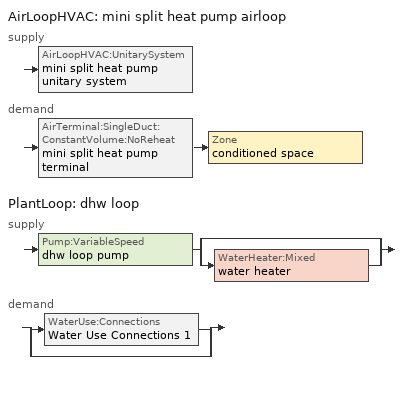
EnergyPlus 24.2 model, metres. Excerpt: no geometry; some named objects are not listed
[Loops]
AirLoopHVAC 'mini split heat pump airloop'
 supply: AirLoopHVAC:UnitarySystem 'mini split heat pump unitary system'
 demand: AirTerminal:SingleDuct:ConstantVolume:NoReheat 'mini split heat pump terminal' > Zone 'conditioned space'
PlantLoop 'dhw loop'
 supply: Pump:VariableSpeed 'dhw loop pump' > split
  | bypass
  | WaterHeater:Mixed 'water heater'
 demand: split
  | WaterUse:Connections 'Water Use Connections 1'
  | bypass
[ZoneControl:Thermostat]
conditioned space Thermostat: Zone or ZoneList=conditioned space; Control Type Schedule=conditioned space Thermostat Schedule; Control 1=conditioned space temperature setpoint; Temperature Difference Between Cutout And Setpoint {deltaC}=0
[ThermostatSetpoint:DualSetpoint]
conditioned space temperature setpoint: Heating Setpoint Temperature Schedule=heating setpoint; Cooling Setpoint Temperature Schedule=cooling setpoint
[AirLoopHVAC:UnitarySystem] Control Type=Load; Controlling Zone or Thermostat Location=conditioned space; Dehumidification Control Type=None; Availability Schedule=Always On Discrete; Fan Placement=BlowThrough; DX Heating Coil Sizing Ratio=1; Use DOAS DX Cooling Coil=No; Minimum Supply Air Temperature {C}=2; Latent Load Control=SensibleOnlyLoadControl; Heating Supply Air Flow Rate Method=SupplyAirFlowRate; No Load Supply Air Flow Rate Method=SupplyAirFlowRate; No Load Supply Air Flow Rate {m3/s}=0; No Load Supply Air Flow Rate Control Set To Low Speed=Yes; Maximum Supply Air Temperature {C}=48.8889; Maximum Outdoor Dry-Bulb Temperature for Supplemental Heater Operation {C}=21; Ancillary On-Cycle Electric Power {W}=0; Ancillary Off-Cycle Electric Power {W}=0
Name | Supply Fan | Supply Air Fan Operating Mode Schedule | Heating Coil | Cooling Supply Air Flow Rate Method | Heating Supply Air Flow Rate {m3/s} | Cooling Coil | Cooling Supply Air Flow Rate {m3/s} | Design Specification Multispeed Object
unit heater unitary system | unit heater supply fan | unit heater auto fan schedule | unit heater htg coil | None | 0.00141584
mini split heat pump unitary system | mini split heat pump supply fan | mini split heat pump auto fan schedule | mini split heat pump htg coil | SupplyAirFlowRate | 0.284584 | mini split heat pump clg coil | 0.284584 | Unitary System Performance Multispeed 1
[Fan:SystemModel] Availability Schedule=Always On Discrete; Speed Control Method=Discrete; Electric Power Minimum Flow Rate Fraction=0.2; Design Pressure Rise {Pa}=500; Motor Efficiency=1; Motor In Air Stream Fraction=1; Design Electric Power Consumption {W}=Autosize; Design Power Sizing Method=PowerPerFlow; Electric Power Per Unit Flow Rate Per Unit Pressure {W/((m3/s)-Pa)}=1.66667; Fan Total Efficiency=0.7; Motor Loss Radiative Fraction=0
Name | Design Maximum Air Flow Rate {m3/s} | Electric Power Per Unit Flow Rate {W/(m3/s)} | Number of Speeds | Speed Flow Fraction 1 | Speed Electric Power Fraction 1 | Speed Flow Fraction 2 | Speed Electric Power Fraction 2 | Speed Flow Fraction 3 | Speed Electric Power Fraction 3 | Speed Flow Fraction 4 | Speed Electric Power Fraction 4
unit heater supply fan | 0.00141584 | 1e-06 | 1 | 1 | 1
mini split heat pump supply fan | 0.350473 | 148.322 | 4 | 0.20706 | 0.00888 | 0.252 | 0.016 | 0.812 | 0.53539 | 1 | 1
[Coil:Heating:Fuel]
unit heater htg coil: Availability Schedule=Always On Discrete; Fuel Type=OtherFuel1; Burner Efficiency=0.3; Nominal Capacity {W}=0.293071; On Cycle Parasitic Electric Load {W}=0; Off Cycle Parasitic Fuel Load {W}=0
[ZoneHVAC:Baseboard:Convective:Electric]
electric baseboard: Availability Schedule=Always On Discrete; Heating Design Capacity {W}=16113.9; Efficiency=1
[AirTerminal:SingleDuct:ConstantVolume:NoReheat]
mini split heat pump terminal: Availability Schedule=Always On Discrete; Maximum Air Flow Rate {m3/s}=0.284584
[Zone equipment]
conditioned space: unit heater unitary system, electric baseboard, mini split heat pump terminal
[AirLoopHVAC]
mini split heat pump airloop: Design Supply Air Flow Rate {m3/s}=0.284584; Design Return Air Flow Fraction of Supply Air Flow=1
[Sizing:System]
mini split heat pump airloop: Type of Load to Size On=Sensible; Design Outdoor Air Flow Rate {m3/s}=Autosize; Central Heating Maximum System Air Flow Ratio=0.3; Preheat Design Temperature {C}=7; Preheat Design Humidity Ratio {kgWater/kgDryAir}=0.008; Precool Design Temperature {C}=12.8; Precool Design Humidity Ratio {kgWater/kgDryAir}=0.008; Central Cooling Design Supply Air Temperature {C}=12.8; Central Heating Design Supply Air Temperature {C}=16.7; Type of Zone Sum to Use=NonCoincident; 100% Outdoor Air in Cooling=Yes; 100% Outdoor Air in Heating=Yes; Central Cooling Design Supply Air Humidity Ratio {kgWater/kgDryAir}=0.0085; Central Heating Design Supply Air Humidity Ratio {kgWater/kgDryAir}=0.008; Cooling Supply Air Flow Rate Method=DesignDay; Cooling Supply Air Flow Rate {m3/s}=0; Cooling Supply Air Flow Rate Per Floor Area {m3/s-m2}=0.00996765; Cooling Fraction of Autosized Cooling Supply Air Flow Rate=1; Cooling Supply Air Flow Rate Per Unit Cooling Capacity {m3/s-W}=3.94755e-05; Heating Supply Air Flow Rate Method=DesignDay; Heating Supply Air Flow Rate {m3/s}=0; Heating Supply Air Flow Rate Per Floor Area {m3/s-m2}=0.00996765; Heating Fraction of Autosized Heating Supply Air Flow Rate=1; Heating Fraction of Autosized Cooling Supply Air Flow Rate=1; Heating Supply Air Flow Rate Per Unit Heating Capacity {m3/s-W}=3.15882e-05; System Outdoor Air Method=ZoneSum; Zone Maximum Outdoor Air Fraction=1; Cooling Design Capacity Method=CoolingDesignCapacity; Cooling Design Capacity {W}=Autosize; Cooling Design Capacity Per Floor Area {W/m2}=234.7; Fraction of Autosized Cooling Design Capacity=1; Heating Design Capacity Method=HeatingDesignCapacity; Heating Design Capacity {W}=Autosize; Heating Design Capacity Per Floor Area {W/m2}=157; Fraction of Autosized Heating Design Capacity=1; Central Cooling Capacity Control Method=OnOff; Occupant Diversity=Autosize
[AvailabilityManager:Scheduled]
mini split heat pump airloop Availability Manager: Schedule=Always On Discrete
[Coil:Heating:DX:MultiSpeed]
mini split heat pump htg coil: Availability Schedule=Always On Discrete; Minimum Outdoor Dry-Bulb Temperature for Compressor Operation {C}=-28.8889; Crankcase Heater Capacity {W}=50; Maximum Outdoor Dry-Bulb Temperature for Crankcase Heater Operation {C}=10; Defrost Energy Input Ratio Function of Temperature Curve=Defrosteir; Maximum Outdoor Dry-Bulb Temperature for Defrost Operation {C}=4.44444; Defrost Strategy=ReverseCycle; Defrost Control=Timed; Defrost Time Period Fraction=0.058333; Resistive Defrost Heater Capacity {W}=AutoSize; Apply Part Load Fraction to Speeds Greater than 1=No; Fuel Type=Electricity; Region number for Calculating HSPF=4; Number of Speeds=2; Speed Gross Rated Heating Capacity 1 {W}=1644; Speed Gross Rated Heating COP 1 {W/W}=4.47435; Speed Rated Air Flow Rate 1 {m3/s}=0.0882919; Speed Rated Supply Air Fan Power Per Volume Flow Rate 2017 1 {W/(m3/s)}=773.3; Speed Rated Supply Air Fan Power Per Volume Flow Rate 2023 1 {W/(m3/s)}=934.4; Speed Heating Capacity Function of Temperature Curve Name 1=Heat-CAP-fT1; Speed Heating Capacity Function of Flow Fraction Curve Name 1=Heat-CAP-fFF1; Speed Energy Input Ratio Function of Temperature Curve Name 1=Heat-EIR-fT1; Speed Energy Input Ratio Function of Flow Fraction Curve Name 1=Heat-EIR-fFF1; Speed Part Load Fraction Correlation Curve Name 1=Heat-PLF-fPLR1; Speed Rated Waste Heat Fraction of Power Input 1=0.2; Speed Waste Heat Function of Temperature Curve Name 1=ConstantBiquadratic 1; Speed Gross Rated Heating Capacity 2 {W}=6475.14; Speed Gross Rated Heating COP 2 {W/W}=3.14073; Speed Rated Air Flow Rate 2 {m3/s}=0.350364; Speed Rated Supply Air Fan Power Per Volume Flow Rate 2017 2 {W/(m3/s)}=773.3; Speed Rated Supply Air Fan Power Per Volume Flow Rate 2023 2 {W/(m3/s)}=934.4; Speed Heating Capacity Function of Temperature Curve Name 2=Heat-CAP-fT2; Speed Heating Capacity Function of Flow Fraction Curve Name 2=Heat-CAP-fFF2; Speed Energy Input Ratio Function of Temperature Curve Name 2=Heat-EIR-fT2; Speed Energy Input Ratio Function of Flow Fraction Curve Name 2=Heat-EIR-fFF2; Speed Part Load Fraction Correlation Curve Name 2=Heat-PLF-fPLR2; Speed Rated Waste Heat Fraction of Power Input 2=0.2; Speed Waste Heat Function of Temperature Curve Name 2=ConstantBiquadratic 1
[Coil:Cooling:DX:MultiSpeed]
mini split heat pump clg coil: Availability Schedule=Always On Discrete; Condenser Type=AirCooled; Minimum Outdoor Dry-Bulb Temperature for Compressor Operation {C}=-25; Apply Part Load Fraction to Speeds Greater than 1=No; Apply Latent Degradation to Speeds Greater than 1=No; Crankcase Heater Capacity {W}=50; Maximum Outdoor Dry-Bulb Temperature for Crankcase Heater Operation {C}=10; Basin Heater Capacity {W/K}=0; Basin Heater Setpoint Temperature {C}=2; Fuel Type=Electricity; Number of Speeds=2; Speed Gross Rated Total Cooling Capacity 1 {W}=1351.96; Speed Gross Rated Sensible Heat Ratio 1=0.806404; Speed Gross Rated Cooling COP 1 {W/W}=4.12611; Speed Rated Air Flow Rate 1 {m3/s}=0.0725462; Speed Rated Evaporator Fan Power Per Volume Flow Rate 2017 1 {W/(m3/s)}=773.3; Speed Rated Evaporator Fan Power Per Volume Flow Rate 2023 1 {W/(m3/s)}=934.4; Speed Total Cooling Capacity Function of Temperature Curve Name 1=Cool-CAP-fT1; Speed Total Cooling Capacity Function of Flow Fraction Curve Name 1=Cool-CAP-fFF1; Speed Energy Input Ratio Function of Temperature Curve Name 1=Cool-EIR-fT1; Speed Energy Input Ratio Function of Flow Fraction Curve Name 1=Cool-EIR-fFF1; Speed Part Load Fraction Correlation Curve Name 1=Cool-PLF-fPLR1; Speed Nominal Time for Condensate Removal to Begin 1 {s}=1000; Speed Ratio of Initial Moisture Evaporation Rate and Steady State Latent Capacity 1=1.5; Speed Maximum Cycling Rate 1 {cycles/hr}=3; Speed Latent Capacity Time Constant 1 {s}=45; Speed Rated Waste Heat Fraction of Power Input 1=0.2; Speed Waste Heat Function of Temperature Curve Name 1=ConstantBiquadratic; Speed Evaporative Condenser Effectiveness 1=0.9; Speed Evaporative Condenser Air Flow Rate 1 {m3/s}=AutoSize; Speed Rated Evaporative Condenser Pump Power Consumption 1 {W}=AutoSize; Speed Gross Rated Total Cooling Capacity 2 {W}=5327.81; Speed Gross Rated Sensible Heat Ratio 2=0.759942; Speed Gross Rated Cooling COP 2 {W/W}=3.06265; Speed Rated Air Flow Rate 2 {m3/s}=0.284495; Speed Rated Evaporator Fan Power Per Volume Flow Rate 2017 2 {W/(m3/s)}=773.3; Speed Rated Evaporator Fan Power Per Volume Flow Rate 2023 2 {W/(m3/s)}=934.4; Speed Total Cooling Capacity Function of Temperature Curve Name 2=Cool-CAP-fT2; Speed Total Cooling Capacity Function of Flow Fraction Curve Name 2=Cool-CAP-fFF2; Speed Energy Input Ratio Function of Temperature Curve Name 2=Cool-EIR-fT2; Speed Energy Input Ratio Function of Flow Fraction Curve Name 2=Cool-EIR-fFF2; Speed Part Load Fraction Correlation Curve Name 2=Cool-PLF-fPLR2; Speed Nominal Time for Condensate Removal to Begin 2 {s}=1000; Speed Ratio of Initial Moisture Evaporation Rate and Steady State Latent Capacity 2=1.5; Speed Maximum Cycling Rate 2 {cycles/hr}=3; Speed Latent Capacity Time Constant 2 {s}=45; Speed Rated Waste Heat Fraction of Power Input 2=0.2; Speed Waste Heat Function of Temperature Curve Name 2=ConstantBiquadratic; Speed Evaporative Condenser Effectiveness 2=0.9; Speed Evaporative Condenser Air Flow Rate 2 {m3/s}=AutoSize; Speed Rated Evaporative Condenser Pump Power Consumption 2 {W}=AutoSize
[UnitarySystemPerformance:Multispeed]
Unitary System Performance Multispeed 1: Number of Speeds for Heating=2; Number of Speeds for Cooling=2; Single Mode Operation=No; No Load Supply Air Flow Rate Ratio=1; Heating Speed Supply Air Flow Ratio 1=0.310345; Cooling Speed Supply Air Flow Ratio 1=0.255; Heating Speed Supply Air Flow Ratio 2=1.23153; Cooling Speed Supply Air Flow Ratio 2=1
[PlantLoop]
dhw loop: Fluid Type=Water; Plant Equipment Operation Scheme=dhw loop Operation Schemes; Maximum Loop Temperature {C}=100; Minimum Loop Temperature {C}=0; Maximum Loop Flow Rate {m3/s}=0.01; Minimum Loop Flow Rate {m3/s}=0; Plant Loop Volume {m3}=0.003; Load Distribution Scheme=Optimal; Plant Loop Demand Calculation Scheme=SingleSetpoint; Common Pipe Simulation=None
[Sizing:Plant]
dhw loop: Loop Type=Heating; Design Loop Exit Temperature {C}=56; Loop Design Temperature Difference {deltaC}=5.55556; Sizing Option=NonCoincident; Zone Timesteps in Averaging Window=1; Coincident Sizing Factor Mode=None
[Pump:VariableSpeed]
dhw loop pump: Design Maximum Flow Rate {m3/s}=0.01; Design Pump Head {Pa}=1; Design Power Consumption {W}=0; Motor Efficiency=0.85; Fraction of Motor Inefficiencies to Fluid Stream=0; Coefficient 1 of the Part Load Performance Curve=0; Coefficient 2 of the Part Load Performance Curve=1; Coefficient 3 of the Part Load Performance Curve=0; Coefficient 4 of the Part Load Performance Curve=0; Design Minimum Flow Rate {m3/s}=0; Pump Control Type=Intermittent; Skin Loss Radiative Fraction=0.5; Design Power Sizing Method=PowerPerFlowPerPressure; Design Electric Power per Unit Flow Rate {W/(m3/s)}=348701.1; Design Shaft Power per Unit Flow Rate per Unit Head {W/((m3/s)-Pa)}=1.28205; Design Minimum Flow Rate Fraction=0
[WaterHeater:Mixed]
water heater: Tank Volume {m3}=0.136275; Setpoint Temperature Schedule=water heater setpoint; Deadband Temperature Difference {deltaC}=2; Maximum Temperature Limit {C}=99; Heater Control Type=Cycle; Heater Maximum Capacity {W}=5500.06; Heater Minimum Capacity {W}=0; Heater Ignition Minimum Flow Rate {m3/s}=0; Heater Ignition Delay {s}=0; Heater Fuel Type=Electricity; Heater Thermal Efficiency=1; Off Cycle Parasitic Fuel Consumption Rate {W}=0; Off Cycle Parasitic Fuel Type=Electricity; Off Cycle Parasitic Heat Fraction to Tank=0; On Cycle Parasitic Fuel Consumption Rate {W}=0; On Cycle Parasitic Fuel Type=Electricity; On Cycle Parasitic Heat Fraction to Tank=0; Ambient Temperature Indicator=Zone; Ambient Temperature Zone=conditioned space; Off Cycle Loss Coefficient to Ambient Temperature {W/K}=2.89744; Off Cycle Loss Fraction to Zone=1; On Cycle Loss Coefficient to Ambient Temperature {W/K}=2.89744; On Cycle Loss Fraction to Zone=1; Use Side Effectiveness=1; Source Side Effectiveness=1; Use Side Design Flow Rate {m3/s}=Autosize; Source Side Design Flow Rate {m3/s}=Autosize; Indirect Water Heating Recovery Time {hr}=1.5; Source Side Flow Control Mode=IndirectHeatPrimarySetpoint
[WaterHeater:Sizing]
water heater: Design Mode=PeakDraw; Time Storage Can Meet Peak Draw {hr}=0.538503; Time for Tank Recovery {hr}=0; Nominal Tank Volume for Autosizing Plant Connections {m3}=1
[SetpointManager:Scheduled]
Setpoint Manager Scheduled 1: Control Variable=Temperature; Schedule=dhw temp
[WaterUse:Connections]
Water Use Connections 1: Drain Water Heat Exchanger Type=None; Drain Water Heat Exchanger Destination=Plant; Water Use Equipment Name 1=dhw fixtures; Water Use Equipment Name 2=dhw distribution waste; Water Use Equipment Name 3=clothes washer; Water Use Equipment Name 4=dishwasher
[WaterUse:Equipment]
Name | Peak Flow Rate {m3/s} | Flow Rate Fraction Schedule | Target Temperature Schedule
dhw fixtures | 4.43554e-06 | dhw fixtures schedule | mixed water temperature schedule
dhw distribution waste | 1.34467e-06 | dhw fixtures schedule | mixed water temperature schedule
clothes washer | 9.69919e-07 | clothes washer schedule
dishwasher | 2.90872e-07 | dishwasher schedule
[PlantEquipmentOperationSchemes]
dhw loop Operation Schemes: Control Scheme Object Type 1=PlantEquipmentOperation:HeatingLoad; Control Scheme Name 1=dhw loop Heating Operation Scheme; Control Scheme Schedule Name 1=Always On Discrete
[PlantEquipmentOperation:HeatingLoad]
dhw loop Heating Operation Scheme: Load Range Lower Limit 1 {W}=0; Load Range Upper Limit 1 {W}=1000000000; Range Equipment List Name 1=dhw loop Heating Equipment List
[PlantEquipmentList]
dhw loop Heating Equipment List: WaterHeater:Mixed, water heater
[EnergyManagementSystem:GlobalVariable]
infil_program_Qfan
infil_program_Qinf
mini_split_heat_pump_airloop_Fan_RTF
natural_vent_program_Qnv
natural_vent_program_Qwhf
[EnergyManagementSystem:InternalVariable]
mini_split_heat_pump_airloop_max_sup_fan_mfr: Internal Data Index Key=mini split heat pump supply fan; Internal Data Type=Fan Maximum Mass Flow Rate
[EnergyManagementSystem:Sensor]
Name | Output:Variable or Output:Meter Index Key | Output:Variable or Output:Meter
airflow_gain | infil flow | Infiltration Sensible Heat Gain Energy
airflow_gain_1 | natural vent flow | Infiltration Sensible Heat Gain Energy
airflow_gain_2 | whole house fan flow | Infiltration Sensible Heat Gain Energy
airflow_loss | infil flow | Infiltration Sensible Heat Loss Energy
airflow_loss_1 | natural vent flow | Infiltration Sensible Heat Loss Energy
airflow_loss_2 | whole house fan flow | Infiltration Sensible Heat Loss Energy
clg_load_cond |  | Cooling:EnergyTransfer:Zone:CONDITIONED SPACE
clg_sp_s; clg_sp_s_1 | cooling setpoint | Schedule Value
clothes_dryer_exhaust_0_sch_s | clothes dryer exhaust 0 schedule | Schedule Value
conditioned_space_clg_unmet_s | conditioned space | Zone Cooling Setpoint Not Met Time
conditioned_space_htg_unmet_s | conditioned space | Zone Heating Setpoint Not Met Time
cool_season | cooling season schedule | Schedule Value
dhw_loss | water heater | Water Heater Heat Loss Energy
dhw_rtf | water heater | Water Heater Runtime Fraction
fridge_tin_s; tin_s; tin_s_1 | conditioned space | Zone Mean Air Temperature
htg_load_cond |  | Heating:EnergyTransfer:Zone:CONDITIONED SPACE
htg_sp_s; htg_sp_s_1 | heating setpoint | Schedule Value
ig_ee_conv | clothes dryer | Electric Equipment Convective Heating Energy
ig_ee_conv_1 | clothes washer | Electric Equipment Convective Heating Energy
ig_ee_conv_2 | cooking range | Electric Equipment Convective Heating Energy
ig_ee_conv_3 | dishwasher | Electric Equipment Convective Heating Energy
ig_ee_conv_4 | fridge | Electric Equipment Convective Heating Energy
ig_ee_conv_5 | misc plug loads | Electric Equipment Convective Heating Energy
ig_ee_conv_6 | whole house fan | Electric Equipment Convective Heating Energy
ig_ee_rad | clothes dryer | Electric Equipment Radiant Heating Energy
ig_ee_rad_1 | clothes washer | Electric Equipment Radiant Heating Energy
ig_ee_rad_2 | cooking range | Electric Equipment Radiant Heating Energy
ig_ee_rad_3 | dishwasher | Electric Equipment Radiant Heating Energy
ig_ee_rad_4 | fridge | Electric Equipment Radiant Heating Energy
ig_ee_rad_5 | misc plug loads | Electric Equipment Radiant Heating Energy
ig_ee_rad_6 | whole house fan | Electric Equipment Radiant Heating Energy
ig_lgt_conv | interior lighting | Lights Convective Heating Energy
ig_lgt_rad | interior lighting | Lights Radiant Heating Energy
ig_lgt_vis | interior lighting | Lights Visible Radiation Heating Energy
ig_oe_conv | clothes dryer 1 | Other Equipment Convective Heating Energy
ig_oe_conv_1 | cooking range 1 | Other Equipment Convective Heating Energy
ig_oe_conv_2 | general water use latent | Other Equipment Convective Heating Energy
ig_oe_conv_3 | general water use sensible | Other Equipment Convective Heating Energy
ig_oe_conv_4 | water heater energy adjustment1 | Other Equipment Convective Heating Energy
ig_oe_rad | clothes dryer 1 | Other Equipment Radiant Heating Energy
ig_oe_rad_1 | cooking range 1 | Other Equipment Radiant Heating Energy
ig_oe_rad_2 | general water use latent | Other Equipment Radiant Heating Energy
ig_oe_rad_3 | general water use sensible | Other Equipment Radiant Heating Energy
ig_oe_rad_4 | water heater energy adjustment1 | Other Equipment Radiant Heating Energy
ig_ppl_conv | occupants | People Convective Heating Energy
ig_ppl_rad | occupants | People Radiant Heating Energy
im_conv | furniture mass conditioned space 1 | Surface Inside Face Convection Heat Gain Energy
im_conv_1 | partition wall mass | Surface Inside Face Convection Heat Gain Energy
im_ig | furniture mass conditioned space 1 | Surface Inside Face Internal Gains Radiation Heat Gain Energy
im_ig_1 | partition wall mass | Surface Inside Face Internal Gains Radiation Heat Gain Energy
im_lgt | furniture mass conditioned space 1 | Surface Inside Face Lights Radiation Heat Gain Energy
im_lgt_1 | partition wall mass | Surface Inside Face Lights Radiation Heat Gain Energy
im_sol | furniture mass conditioned space 1 | Surface Inside Face Solar Radiation Heat Gain Energy
im_sol_1 | partition wall mass | Surface Inside Face Solar Radiation Heat Gain Energy
im_surf | furniture mass conditioned space 1 | Surface Inside Face Net Surface Thermal Radiation Heat Gain Energy
im_surf_1 | partition wall mass | Surface Inside Face Net Surface Thermal Radiation Heat Gain Energy
mech_vent_bath_fan_0_sch_s | mech vent bath fan 0 schedule | Schedule Value
mech_vent_range_fan_0_sch_s | mech vent range fan 0 schedule | Schedule Value
mini_split_heat_pump_airloop_Fan_RTF_s | mini split heat pump supply fan | Fan Runtime Fraction Speed 1
mini_split_heat_pump_airloop_Fan_RTF_s_1 | mini split heat pump supply fan | Fan Runtime Fraction Speed 2
mini_split_heat_pump_airloop_Fan_RTF_s_2 | mini split heat pump supply fan | Fan Runtime Fraction Speed 3
mini_split_heat_pump_airloop_Fan_RTF_s_3 | mini split heat pump supply fan | Fan Runtime Fraction Speed 4
mini_split_heat_pump_clg_coil_s | mini split heat pump clg coil | Cooling Coil Total Cooling Energy
mini_split_heat_pump_htg_coil_s | mini split heat pump htg coil | Heating Coil Heating Energy
mini_split_heat_pump_supply_fan_s | mini split heat pump supply fan | Fan Electricity Energy
mv_conv | mech vent bath fan 0 | Electric Equipment Convective Heating Energy
mv_conv_1 | mech vent house fan | Electric Equipment Convective Heating Energy
mv_conv_2 | mech vent house fan cfis | Electric Equipment Convective Heating Energy
mv_conv_3 | mech vent range fan 0 | Electric Equipment Convective Heating Energy
mv_conv_4 | mech vent house fan latent load | Other Equipment Convective Heating Energy
mv_conv_5 | mech vent house fan sensible load | Other Equipment Convective Heating Energy
mv_rad | mech vent bath fan 0 | Electric Equipment Radiant Heating Energy
mv_rad_1 | mech vent house fan | Electric Equipment Radiant Heating Energy
mv_rad_2 | mech vent house fan cfis | Electric Equipment Radiant Heating Energy
mv_rad_3 | mech vent range fan 0 | Electric Equipment Radiant Heating Energy
mv_rad_4 | mech vent house fan latent load | Other Equipment Radiant Heating Energy
mv_rad_5 | mech vent house fan sensible load | Other Equipment Radiant Heating Energy
natural_vent_s | natural vent schedule | Schedule Value
out_pb_s |  | Site Outdoor Air Barometric Pressure
out_wt_s |  | Site Outdoor Air Humidity Ratio
site_vw_s |  | Site Wind Speed
ss_back_out | Window1 | Surface Window Shortwave from Zone Back Out Window Heat Transfer Rate
ss_back_out_1 | Window10 | Surface Window Shortwave from Zone Back Out Window Heat Transfer Rate
ss_back_out_10 | Window21 | Surface Window Shortwave from Zone Back Out Window Heat Transfer Rate
ss_back_out_11 | Window3 | Surface Window Shortwave from Zone Back Out Window Heat Transfer Rate
ss_back_out_12 | Window4 | Surface Window Shortwave from Zone Back Out Window Heat Transfer Rate
ss_back_out_13 | Window5 | Surface Window Shortwave from Zone Back Out Window Heat Transfer Rate
ss_back_out_14 | Window6 | Surface Window Shortwave from Zone Back Out Window Heat Transfer Rate
ss_back_out_15 | Window7 | Surface Window Shortwave from Zone Back Out Window Heat Transfer Rate
ss_back_out_16 | Window9 | Surface Window Shortwave from Zone Back Out Window Heat Transfer Rate
ss_back_out_2 | Window11 | Surface Window Shortwave from Zone Back Out Window Heat Transfer Rate
ss_back_out_3 | Window13 | Surface Window Shortwave from Zone Back Out Window Heat Transfer Rate
ss_back_out_4 | Window14 | Surface Window Shortwave from Zone Back Out Window Heat Transfer Rate
ss_back_out_5 | Window15 | Surface Window Shortwave from Zone Back Out Window Heat Transfer Rate
ss_back_out_6 | Window16 | Surface Window Shortwave from Zone Back Out Window Heat Transfer Rate
ss_back_out_7 | Window17 | Surface Window Shortwave from Zone Back Out Window Heat Transfer Rate
ss_back_out_8 | Window19 | Surface Window Shortwave from Zone Back Out Window Heat Transfer Rate
ss_back_out_9 | Window20 | Surface Window Shortwave from Zone Back Out Window Heat Transfer Rate
ss_conv | Door1 | Surface Inside Face Convection Heat Gain Energy
ss_conv_1 | Door2 | Surface Inside Face Convection Heat Gain Energy
ss_conv_10 | Window17 | Surface Inside Face Convection Heat Gain Energy
ss_conv_11 | Window19 | Surface Inside Face Convection Heat Gain Energy
ss_conv_12 | Window20 | Surface Inside Face Convection Heat Gain Energy
ss_conv_13 | Window21 | Surface Inside Face Convection Heat Gain Energy
ss_conv_14 | Window3 | Surface Inside Face Convection Heat Gain Energy
ss_conv_15 | Window4 | Surface Inside Face Convection Heat Gain Energy
ss_conv_16 | Window5 | Surface Inside Face Convection Heat Gain Energy
ss_conv_17 | Window6 | Surface Inside Face Convection Heat Gain Energy
ss_conv_18 | Window7 | Surface Inside Face Convection Heat Gain Energy
ss_conv_19 | Window9 | Surface Inside Face Convection Heat Gain Energy
ss_conv_2 | Door3 | Surface Inside Face Convection Heat Gain Energy
ss_conv_3 | Window1 | Surface Inside Face Convection Heat Gain Energy
ss_conv_4 | Window10 | Surface Inside Face Convection Heat Gain Energy
ss_conv_5 | Window11 | Surface Inside Face Convection Heat Gain Energy
ss_conv_6 | Window13 | Surface Inside Face Convection Heat Gain Energy
ss_conv_7 | Window14 | Surface Inside Face Convection Heat Gain Energy
ss_conv_8 | Window15 | Surface Inside Face Convection Heat Gain Energy
ss_conv_9 | Window16 | Surface Inside Face Convection Heat Gain Energy
ss_ig | Door1 | Surface Inside Face Internal Gains Radiation Heat Gain Energy
ss_ig_1 | Door2 | Surface Inside Face Internal Gains Radiation Heat Gain Energy
ss_ig_10 | Window17 | Surface Inside Face Internal Gains Radiation Heat Gain Energy
ss_ig_11 | Window19 | Surface Inside Face Internal Gains Radiation Heat Gain Energy
ss_ig_12 | Window20 | Surface Inside Face Internal Gains Radiation Heat Gain Energy
ss_ig_13 | Window21 | Surface Inside Face Internal Gains Radiation Heat Gain Energy
ss_ig_14 | Window3 | Surface Inside Face Internal Gains Radiation Heat Gain Energy
ss_ig_15 | Window4 | Surface Inside Face Internal Gains Radiation Heat Gain Energy
ss_ig_16 | Window5 | Surface Inside Face Internal Gains Radiation Heat Gain Energy
ss_ig_17 | Window6 | Surface Inside Face Internal Gains Radiation Heat Gain Energy
ss_ig_18 | Window7 | Surface Inside Face Internal Gains Radiation Heat Gain Energy
ss_ig_19 | Window9 | Surface Inside Face Internal Gains Radiation Heat Gain Energy
ss_ig_2 | Door3 | Surface Inside Face Internal Gains Radiation Heat Gain Energy
ss_ig_3 | Window1 | Surface Inside Face Internal Gains Radiation Heat Gain Energy
ss_ig_4 | Window10 | Surface Inside Face Internal Gains Radiation Heat Gain Energy
ss_ig_5 | Window11 | Surface Inside Face Internal Gains Radiation Heat Gain Energy
ss_ig_6 | Window13 | Surface Inside Face Internal Gains Radiation Heat Gain Energy
ss_ig_7 | Window14 | Surface Inside Face Internal Gains Radiation Heat Gain Energy
ss_ig_8 | Window15 | Surface Inside Face Internal Gains Radiation Heat Gain Energy
ss_ig_9 | Window16 | Surface Inside Face Internal Gains Radiation Heat Gain Energy
ss_lgt | Door1 | Surface Inside Face Lights Radiation Heat Gain Energy
ss_lgt_1 | Door2 | Surface Inside Face Lights Radiation Heat Gain Energy
ss_lgt_2 | Door3 | Surface Inside Face Lights Radiation Heat Gain Energy
ss_sol | Door1 | Surface Inside Face Solar Radiation Heat Gain Energy
ss_sol_1 | Door2 | Surface Inside Face Solar Radiation Heat Gain Energy
ss_sol_2 | Door3 | Surface Inside Face Solar Radiation Heat Gain Energy
ss_surf | Door1 | Surface Inside Face Net Surface Thermal Radiation Heat Gain Energy
ss_surf_1 | Door2 | Surface Inside Face Net Surface Thermal Radiation Heat Gain Energy
ss_surf_10 | Window17 | Surface Inside Face Net Surface Thermal Radiation Heat Gain Energy
ss_surf_11 | Window19 | Surface Inside Face Net Surface Thermal Radiation Heat Gain Energy
ss_surf_12 | Window20 | Surface Inside Face Net Surface Thermal Radiation Heat Gain Energy
ss_surf_13 | Window21 | Surface Inside Face Net Surface Thermal Radiation Heat Gain Energy
ss_surf_14 | Window3 | Surface Inside Face Net Surface Thermal Radiation Heat Gain Energy
ss_surf_15 | Window4 | Surface Inside Face Net Surface Thermal Radiation Heat Gain Energy
ss_surf_16 | Window5 | Surface Inside Face Net Surface Thermal Radiation Heat Gain Energy
ss_surf_17 | Window6 | Surface Inside Face Net Surface Thermal Radiation Heat Gain Energy
ss_surf_18 | Window7 | Surface Inside Face Net Surface Thermal Radiation Heat Gain Energy
ss_surf_19 | Window9 | Surface Inside Face Net Surface Thermal Radiation Heat Gain Energy
ss_surf_2 | Door3 | Surface Inside Face Net Surface Thermal Radiation Heat Gain Energy
ss_surf_3 | Window1 | Surface Inside Face Net Surface Thermal Radiation Heat Gain Energy
ss_surf_4 | Window10 | Surface Inside Face Net Surface Thermal Radiation Heat Gain Energy
ss_surf_5 | Window11 | Surface Inside Face Net Surface Thermal Radiation Heat Gain Energy
ss_surf_6 | Window13 | Surface Inside Face Net Surface Thermal Radiation Heat Gain Energy
ss_surf_7 | Window14 | Surface Inside Face Net Surface Thermal Radiation Heat Gain Energy
ss_surf_8 | Window15 | Surface Inside Face Net Surface Thermal Radiation Heat Gain Energy
ss_surf_9 | Window16 | Surface Inside Face Net Surface Thermal Radiation Heat Gain Energy
ss_trans_in | Window1 | Surface Window Transmitted Solar Radiation Rate
ss_trans_in_1 | Window10 | Surface Window Transmitted Solar Radiation Rate
ss_trans_in_10 | Window21 | Surface Window Transmitted Solar Radiation Rate
ss_trans_in_11 | Window3 | Surface Window Transmitted Solar Radiation Rate
ss_trans_in_12 | Window4 | Surface Window Transmitted Solar Radiation Rate
ss_trans_in_13 | Window5 | Surface Window Transmitted Solar Radiation Rate
ss_trans_in_14 | Window6 | Surface Window Transmitted Solar Radiation Rate
ss_trans_in_15 | Window7 | Surface Window Transmitted Solar Radiation Rate
ss_trans_in_16 | Window9 | Surface Window Transmitted Solar Radiation Rate
ss_trans_in_2 | Window11 | Surface Window Transmitted Solar Radiation Rate
ss_trans_in_3 | Window13 | Surface Window Transmitted Solar Radiation Rate
ss_trans_in_4 | Window14 | Surface Window Transmitted Solar Radiation Rate
ss_trans_in_5 | Window15 | Surface Window Transmitted Solar Radiation Rate
ss_trans_in_6 | Window16 | Surface Window Transmitted Solar Radiation Rate
ss_trans_in_7 | Window17 | Surface Window Transmitted Solar Radiation Rate
ss_trans_in_8 | Window19 | Surface Window Transmitted Solar Radiation Rate
ss_trans_in_9 | Window20 | Surface Window Transmitted Solar Radiation Rate
ss_trans_out | Window1 | Surface Inside Face Initial Transmitted Diffuse Transmitted Out Window Solar Radiation Rate
ss_trans_out_1 | Window10 | Surface Inside Face Initial Transmitted Diffuse Transmitted Out Window Solar Radiation Rate
ss_trans_out_10 | Window21 | Surface Inside Face Initial Transmitted Diffuse Transmitted Out Window Solar Radiation Rate
ss_trans_out_11 | Window3 | Surface Inside Face Initial Transmitted Diffuse Transmitted Out Window Solar Radiation Rate
ss_trans_out_12 | Window4 | Surface Inside Face Initial Transmitted Diffuse Transmitted Out Window Solar Radiation Rate
ss_trans_out_13 | Window5 | Surface Inside Face Initial Transmitted Diffuse Transmitted Out Window Solar Radiation Rate
ss_trans_out_14 | Window6 | Surface Inside Face Initial Transmitted Diffuse Transmitted Out Window Solar Radiation Rate
ss_trans_out_15 | Window7 | Surface Inside Face Initial Transmitted Diffuse Transmitted Out Window Solar Radiation Rate
ss_trans_out_16 | Window9 | Surface Inside Face Initial Transmitted Diffuse Transmitted Out Window Solar Radiation Rate
ss_trans_out_2 | Window11 | Surface Inside Face Initial Transmitted Diffuse Transmitted Out Window Solar Radiation Rate
ss_trans_out_3 | Window13 | Surface Inside Face Initial Transmitted Diffuse Transmitted Out Window Solar Radiation Rate
ss_trans_out_4 | Window14 | Surface Inside Face Initial Transmitted Diffuse Transmitted Out Window Solar Radiation Rate
ss_trans_out_5 | Window15 | Surface Inside Face Initial Transmitted Diffuse Transmitted Out Window Solar Radiation Rate
ss_trans_out_6 | Window16 | Surface Inside Face Initial Transmitted Diffuse Transmitted Out Window Solar Radiation Rate
ss_trans_out_7 | Window17 | Surface Inside Face Initial Transmitted Diffuse Transmitted Out Window Solar Radiation Rate
ss_trans_out_8 | Window19 | Surface Inside Face Initial Transmitted Diffuse Transmitted Out Window Solar Radiation Rate
ss_trans_out_9 | Window20 | Surface Inside Face Initial Transmitted Diffuse Transmitted Out Window Solar Radiation Rate
s_conv | Floor1 | Surface Inside Face Convection Heat Gain Energy
s_conv_1 | Floor2 | Surface Inside Face Convection Heat Gain Energy
s_conv_10 | Wall1:135 | Surface Inside Face Convection Heat Gain Energy
s_conv_11 | Wall1:225 | Surface Inside Face Convection Heat Gain Energy
s_conv_12 | Wall1:315 | Surface Inside Face Convection Heat Gain Energy
s_conv_13 | Wall1:45 | Surface Inside Face Convection Heat Gain Energy
s_conv_2 | FoundationWall1 | Surface Inside Face Convection Heat Gain Energy
s_conv_3 | inferred conditioned ceiling | Surface Inside Face Convection Heat Gain Energy
s_conv_4 | inferred conditioned floor | Surface Inside Face Convection Heat Gain Energy
s_conv_5 | RimJoist1:135 | Surface Inside Face Convection Heat Gain Energy
s_conv_6 | RimJoist1:225 | Surface Inside Face Convection Heat Gain Energy
s_conv_7 | RimJoist1:315 | Surface Inside Face Convection Heat Gain Energy
s_conv_8 | RimJoist1:45 | Surface Inside Face Convection Heat Gain Energy
s_conv_9 | Slab1 | Surface Inside Face Convection Heat Gain Energy
s_ig | Floor1 | Surface Inside Face Internal Gains Radiation Heat Gain Energy
s_ig_1 | Floor2 | Surface Inside Face Internal Gains Radiation Heat Gain Energy
s_ig_10 | Wall1:135 | Surface Inside Face Internal Gains Radiation Heat Gain Energy
s_ig_11 | Wall1:225 | Surface Inside Face Internal Gains Radiation Heat Gain Energy
s_ig_12 | Wall1:315 | Surface Inside Face Internal Gains Radiation Heat Gain Energy
s_ig_13 | Wall1:45 | Surface Inside Face Internal Gains Radiation Heat Gain Energy
s_ig_2 | FoundationWall1 | Surface Inside Face Internal Gains Radiation Heat Gain Energy
s_ig_3 | inferred conditioned ceiling | Surface Inside Face Internal Gains Radiation Heat Gain Energy
s_ig_4 | inferred conditioned floor | Surface Inside Face Internal Gains Radiation Heat Gain Energy
s_ig_5 | RimJoist1:135 | Surface Inside Face Internal Gains Radiation Heat Gain Energy
s_ig_6 | RimJoist1:225 | Surface Inside Face Internal Gains Radiation Heat Gain Energy
s_ig_7 | RimJoist1:315 | Surface Inside Face Internal Gains Radiation Heat Gain Energy
s_ig_8 | RimJoist1:45 | Surface Inside Face Internal Gains Radiation Heat Gain Energy
s_ig_9 | Slab1 | Surface Inside Face Internal Gains Radiation Heat Gain Energy
s_lgt | Floor1 | Surface Inside Face Lights Radiation Heat Gain Energy
s_lgt_1 | Floor2 | Surface Inside Face Lights Radiation Heat Gain Energy
s_lgt_10 | Wall1:135 | Surface Inside Face Lights Radiation Heat Gain Energy
s_lgt_11 | Wall1:225 | Surface Inside Face Lights Radiation Heat Gain Energy
s_lgt_12 | Wall1:315 | Surface Inside Face Lights Radiation Heat Gain Energy
s_lgt_13 | Wall1:45 | Surface Inside Face Lights Radiation Heat Gain Energy
s_lgt_2 | FoundationWall1 | Surface Inside Face Lights Radiation Heat Gain Energy
s_lgt_3 | inferred conditioned ceiling | Surface Inside Face Lights Radiation Heat Gain Energy
s_lgt_4 | inferred conditioned floor | Surface Inside Face Lights Radiation Heat Gain Energy
s_lgt_5 | RimJoist1:135 | Surface Inside Face Lights Radiation Heat Gain Energy
s_lgt_6 | RimJoist1:225 | Surface Inside Face Lights Radiation Heat Gain Energy
s_lgt_7 | RimJoist1:315 | Surface Inside Face Lights Radiation Heat Gain Energy
s_lgt_8 | RimJoist1:45 | Surface Inside Face Lights Radiation Heat Gain Energy
s_lgt_9 | Slab1 | Surface Inside Face Lights Radiation Heat Gain Energy
s_sol | Floor1 | Surface Inside Face Solar Radiation Heat Gain Energy
s_sol_1 | Floor2 | Surface Inside Face Solar Radiation Heat Gain Energy
s_sol_10 | Wall1:135 | Surface Inside Face Solar Radiation Heat Gain Energy
s_sol_11 | Wall1:225 | Surface Inside Face Solar Radiation Heat Gain Energy
s_sol_12 | Wall1:315 | Surface Inside Face Solar Radiation Heat Gain Energy
s_sol_13 | Wall1:45 | Surface Inside Face Solar Radiation Heat Gain Energy
s_sol_2 | FoundationWall1 | Surface Inside Face Solar Radiation Heat Gain Energy
s_sol_3 | inferred conditioned ceiling | Surface Inside Face Solar Radiation Heat Gain Energy
s_sol_4 | inferred conditioned floor | Surface Inside Face Solar Radiation Heat Gain Energy
s_sol_5 | RimJoist1:135 | Surface Inside Face Solar Radiation Heat Gain Energy
s_sol_6 | RimJoist1:225 | Surface Inside Face Solar Radiation Heat Gain Energy
s_sol_7 | RimJoist1:315 | Surface Inside Face Solar Radiation Heat Gain Energy
s_sol_8 | RimJoist1:45 | Surface Inside Face Solar Radiation Heat Gain Energy
s_sol_9 | Slab1 | Surface Inside Face Solar Radiation Heat Gain Energy
s_surf | Floor1 | Surface Inside Face Net Surface Thermal Radiation Heat Gain Energy
s_surf_1 | Floor2 | Surface Inside Face Net Surface Thermal Radiation Heat Gain Energy
s_surf_10 | Wall1:135 | Surface Inside Face Net Surface Thermal Radiation Heat Gain Energy
s_surf_11 | Wall1:225 | Surface Inside Face Net Surface Thermal Radiation Heat Gain Energy
s_surf_12 | Wall1:315 | Surface Inside Face Net Surface Thermal Radiation Heat Gain Energy
s_surf_13 | Wall1:45 | Surface Inside Face Net Surface Thermal Radiation Heat Gain Energy
s_surf_2 | FoundationWall1 | Surface Inside Face Net Surface Thermal Radiation Heat Gain Energy
s_surf_3 | inferred conditioned ceiling | Surface Inside Face Net Surface Thermal Radiation Heat Gain Energy
s_surf_4 | inferred conditioned floor | Surface Inside Face Net Surface Thermal Radiation Heat Gain Energy
s_surf_5 | RimJoist1:135 | Surface Inside Face Net Surface Thermal Radiation Heat Gain Energy
s_surf_6 | RimJoist1:225 | Surface Inside Face Net Surface Thermal Radiation Heat Gain Energy
s_surf_7 | RimJoist1:315 | Surface Inside Face Net Surface Thermal Radiation Heat Gain Energy
s_surf_8 | RimJoist1:45 | Surface Inside Face Net Surface Thermal Radiation Heat Gain Energy
s_surf_9 | Slab1 | Surface Inside Face Net Surface Thermal Radiation Heat Gain Energy
tout_db; tout_db_1 | Environment | Site Outdoor Air Drybulb Temperature
tout_s | conditioned space | Zone Outdoor Air Drybulb Temperature
unit_heater_htg_coil_s | unit heater htg coil | Heating Coil Heating Energy
unit_heater_supply_fan_s | unit heater supply fan | Fan Electricity Energy
water_heater_energy | water heater | Water Heater Electricity Rate
water_heater_off_cycle_parasitic | water heater | Water Heater Off Cycle Parasitic Electricity Rate
water_heater_on_cycle_parasitic | water heater | Water Heater On Cycle Parasitic Electricity Rate
win_s | conditioned space | Zone Air Humidity Ratio
[EnergyManagementSystem:Actuator]
Name | Actuated Component Unique | Actuated Component Type | Actuated Component Control Type
fridge_schedule_act | fridge schedule | Schedule:Constant | Schedule Value
infil_flow_act | infil flow | Zone Infiltration | Air Exchange Flow Rate
mech_vent_house_fan_cfis_act | mech vent house fan cfis | ElectricEquipment | Electricity Rate
mech_vent_house_fan_latent_load_act | mech vent house fan latent load | OtherEquipment | Power Level
mech_vent_house_fan_sensible_load_act | mech vent house fan sensible load | OtherEquipment | Power Level
mini_split_heat_pump_supply_fan_pressure_rise_act | mini split heat pump supply fan | Fan | Fan Pressure Rise
mini_split_heat_pump_supply_fan_total_efficiency_act | mini split heat pump supply fan | Fan | Fan Total Efficiency
natural_vent_flow_act | natural vent flow | Zone Infiltration | Air Exchange Flow Rate
Sequential_Fraction_Schedule_2_act | Sequential Fraction Schedule 2 | Schedule:Constant | Schedule Value
water_heater_ec_adj_act | water heater energy adjustment1 | OtherEquipment | Power Level
whole_house_fan_act | whole house fan | ElectricEquipment | Electricity Rate
whole_house_fan_flow_act | whole house fan flow | Zone Infiltration | Air Exchange Flow Rate
whole_house_fan_mix_act | whole house fan mix | ZoneMixing | Air Exchange Flow Rate
[EnergyManagementSystem:Program]
fridge_schedule_program: Set Tin = fridge_tin_s*(9.0/5.0)+32.0; Set fridge_schedule_act = 0; If (Hour == 0); Set fridge_schedule_act = (-0.487+0.019*Tin); ElseIf (Hour == 1); Set fridge_schedule_act = (-0.34+0.016*Tin); ElseIf (Hour == 2); Set fridge_schedule_act = (-0.37+0.017*Tin); ElseIf (Hour == 3); Set fridge_schedule_act = (-0.361+0.016*Tin); ElseIf (Hour == 4); Set fridge_schedule_act = (-0.515+0.018*Tin); ElseIf (Hour == 5); Set fridge_schedule_act = (-0.684+0.021*Tin); ElseIf (Hour == 6); Set fridge_schedule_act = (-0.471+0.019*Tin); ElseIf (Hour == 7); Set fridge_schedule_act = (-0.159+0.015*Tin); ElseIf (Hour == 8); Set fridge_schedule_act = (-0.079+0.015*Tin); ElseIf (Hour == 9); Set fridge_schedule_act = (-0.417+0.019*Tin); ElseIf (Hour == 10); Set fridge_schedule_act = (-0.411+0.018*Tin); ElseIf (Hour == 11); Set fridge_schedule_act = (-0.386+0.018*Tin); ElseIf (Hour == 12); Set fridge_schedule_act = (-0.24+0.016*Tin); ElseIf (Hour == 13); Set fridge_schedule_act = (-0.314+0.017*Tin); ElseIf (Hour == 14); Set fridge_schedule_act = (-0.16+0.015*Tin); ElseIf (Hour == 15); Set fridge_schedule_act = (-0.121+0.015*Tin); ElseIf (Hour == 16); Set fridge_schedule_act = (-0.469+0.02*Tin); ElseIf (Hour == 17); Set fridge_schedule_act = (-0.412+0.02*Tin); ElseIf (Hour == 18); Set fridge_schedule_act = (-0.091+0.017*Tin); ElseIf (Hour == 19); Set fridge_schedule_act = (0.077+0.014*Tin); ElseIf (Hour == 20); Set fridge_schedule_act = (-0.118+0.016*Tin); ElseIf (Hour == 21); Set fridge_schedule_act = (-0.247+0.017*Tin); ElseIf (Hour == 22); Set fridge_schedule_act = (-0.445+0.019*Tin); ElseIf (Hour == 23); Set fridge_schedule_act = (-0.544+0.02*Tin); EndIf
infil_program: Set p_m = 0.14; Set p_s = 0.22; Set s_m = 270; Set s_s = 370; Set z_m = 9.99744; Set z_s = 2.7380936072661863; Set f_t = (((s_m/z_m)^p_m)*((z_s/s_s)^p_s)); Set Tdiff = tin_s-tout_s; Set dT = @Abs Tdiff; Set c = 0.0327; Set Cs = 0.0716; Set Cw = 0.151; Set n = 0.65; Set sft = (f_t*0.54); Set temp1 = ((c*Cw)*((sft*site_vw_s)^(2*n)))^2; Set Qinf = (((c*Cs*(dT^n))^2)+temp1)^0.5; Set Qinf = (@Max Qinf 0); Set mech_vent_house_fan_sensible_load_act = 0.0; Set mech_vent_house_fan_latent_load_act = 0.0; Set OASupInPb = out_pb_s; Set OASupInTemp = tout_s; Set OASupInW = out_wt_s; Set OASupRho = (@RhoAirFnPbTdbW OASupInPb OASupInTemp OASupInW); Set OASupCp = (@CpAirFnW OASupInW); Set OASupInEnth = (@HFnTdbW OASupInTemp OASupInW); Set ZoneTemp = tin_s; Set ZoneW = win_s; Set ZoneCp = (@CpAirFnW ZoneW); Set ZoneAirEnth = (@HFnTdbW ZoneTemp ZoneW); Set mech_vent_house_fan_cfis_act = 0.0; Set QWHV_cfis_sup = 0.0; Set QWHV_cfis_suppl_sup = 0.0; Set QWHV_cfis_suppl_exh = 0.0; Set Qrange = 0; Set Qrange = Qrange + 0.075 * mech_vent_range_fan_0_sch_s; Set Qbath = 0; Set Qbath = Qbath + 0.066 * mech_vent_bath_fan_0_sch_s; Set Qdryer = 0; Set Qdryer = Qdryer + 0.00308 * clothes_dryer_exhaust_0_sch_s; Set QWHV_sup = 0.0; Set QWHV_exh = 0.0; Set Qsupply = QWHV_sup + QWHV_cfis_sup + QWHV_cfis_suppl_sup; Set Qexhaust = Qrange + Qbath + Qdryer + QWHV_exh + QWHV_cfis_suppl_exh; Set Qfan = (@Max Qexhaust Qsupply); Set Qducts = 0; If Qducts < 0; Set Qsupply = Qsupply - Qducts; Else; Set Qexhaust = Qexhaust + Qducts; EndIf; Set Qfan_with_ducts = (@Max Qexhaust Qsupply); Set Qimb = (@Abs (Qsupply - Qexhaust)); If Qinf + Qimb > 0; Set Qtot = Qfan_with_ducts + (Qinf^2) / (Qinf + Qimb); Else; Set Qtot = Qfan_with_ducts; EndIf; Set Qinf_adj = Qtot - Qfan; Set infil_flow_act = Qinf_adj; Set infil_program_Qinf = Qinf_adj; Set infil_program_Qfan = Qfan; Set Qload = Qfan; Set Effectiveness_Sens = 0.0; Set Effectiveness_Lat = 0.0; Set Fan_MFR = Qload * OASupRho; Set ZoneInEnth = OASupInEnth; Set ZoneInTemp = OASupInTemp; Set FanTotalToCond = Fan_MFR * (ZoneInEnth - ZoneAirEnth); Set FanSensToCond = Fan_MFR * ZoneCp * (ZoneInTemp - ZoneTemp); Set FanLatToCond = FanTotalToCond - FanSensToCond; Set mech_vent_house_fan_sensible_load_act = mech_vent_house_fan_sensible_load_act + FanSensToCond; Set mech_vent_house_fan_latent_load_act = mech_vent_house_fan_latent_load_act + FanLatToCond
mini_split_heat_pump_supply_fan_disaggregate_program: Set mini_split_heat_pump_supply_fan_clg = 0; Set mini_split_heat_pump_supply_fan_primary_htg = 0; If mini_split_heat_pump_clg_coil_s > 0; Set mini_split_heat_pump_supply_fan_clg = mini_split_heat_pump_supply_fan_s; Else; Set mini_split_heat_pump_supply_fan_primary_htg = mini_split_heat_pump_supply_fan_s; EndIf
mini_split_heat_pump_supply_fan_power_program: If tout_db_1 < -28.89; Set mini_split_heat_pump_supply_fan_pressure_rise_act = 0; Set mini_split_heat_pump_supply_fan_total_efficiency_act = 1; Else; Set mini_split_heat_pump_supply_fan_pressure_rise_act = NULL; Set mini_split_heat_pump_supply_fan_total_efficiency_act = NULL; EndIf
natural_vent_program: Set Tin = tin_s; Set Tout = tout_s; Set Wout = out_wt_s; Set Pbar = out_pb_s; Set Phiout = (@RhFnTdbWPb Tout Wout Pbar); Set MaxHR = 0.0115; Set Tnvsp = (htg_sp_s + clg_sp_s) / 2; Set NVavail = natural_vent_s; Set ClgSsnAvail = cool_season; Set Qnv = 0; Set Qwhf = 0; Set whole_house_fan_mix_act = 0; Set whole_house_fan_act = 0; If ((Wout < MaxHR) && (Tin > Tout) && (Tin > Tnvsp) && (ClgSsnAvail > 0)); Set WHF_Flow = 0; Set Adj = (Tin-Tnvsp)/(Tin-Tout); Set Adj = (@Min Adj 1); Set Adj = (@Max Adj 0); If (WHF_Flow > 0); Set Qwhf = WHF_Flow*Adj; Set whole_house_fan_mix_act = WHF_Flow*Adj; Set WHF_W = 0; Set whole_house_fan_act = WHF_W*Adj; ElseIf (NVavail > 0); Set NVArea = 0.0; Set Cs = 0.00010070857361439478; Set Cw = 2.349250607621417e-05; Set Tdiff = Tin-Tout; Set dT = (@Abs Tdiff); Set Vwind = site_vw_s; Set SGNV = NVArea*Adj*((((Cs*dT)+(Cw*(Vwind^2)))^0.5)/1000); Set MaxNV = 2.8377775006917125; Set Qnv = (@Min SGNV MaxNV); EndIf; EndIf; Set natural_vent_flow_act = Qnv; Set whole_house_fan_flow_act = Qwhf; Set natural_vent_program_Qnv = Qnv; Set natural_vent_program_Qwhf = Qwhf
Sequential_Fraction_Schedule_2_program: If tout_db > 4.444444444444445; Set Sequential_Fraction_Schedule_2_act = 0; Else; Set Sequential_Fraction_Schedule_2_act = NULL; EndIf
total_airflows_program: Set total_infil_flow_rate = 0; Set total_mechvent_flow_rate = 0; Set total_natvent_flow_rate = 0; Set total_whf_flow_rate = 0; Set total_infil_flow_rate = total_infil_flow_rate + (infil_program_Qinf * 1); Set total_mechvent_flow_rate = total_mechvent_flow_rate + (infil_program_Qfan * 1); Set total_natvent_flow_rate = total_natvent_flow_rate + (natural_vent_program_Qnv * 1); Set total_whf_flow_rate = total_whf_flow_rate + (natural_vent_program_Qwhf * 1)
[Schedule:Constant]
Name | Hourly Value
Always On Discrete | 1
unit heater auto fan schedule; mini split heat pump auto fan schedule | 0
dhw temp; water heater setpoint | 56
mixed water temperature schedule | 40.5556
[Schedule:Day:Interval]
clothes washer schedule day: No, 01:00, 0.104651, 02:00, 0.0813953, 04:00, 0.0465116, 05:00, 0.0813953, 06:00, 0.127907, 07:00, 0.255814, 08:00, 0.569767, 09:00, 0.848837, 10:00, 1, 11:00, 0.976744, 12:00, 0.872093, 13:00, 0.77907, 14:00, 0.697674, 15:00, 0.569767, 16:00, 0.593023, 17:00, 0.581395, 21:00, 0.569767, 22:00, 0.546512, 23:00, 0.372093, 24:00, 0.197674
clothes washer schedule default day; dishwasher schedule default day; heating setpoint default day; cooling setpoint default day; dhw fixtures schedule default day: No, 24:00, 0
dishwasher schedule day: No, 01:00, 0.135135, 02:00, 0.0630631, 03:00, 0.045045, 05:00, 0.027027, 06:00, 0.0900901, 07:00, 0.18018, 08:00, 0.279279, 09:00, 0.522523, 10:00, 0.585586, 11:00, 0.504505, 12:00, 0.432432, 13:00, 0.378378, 14:00, 0.414414, 15:00, 0.324324, 17:00, 0.342342, 18:00, 0.441441, 19:00, 0.783784, 20:00, 1, 21:00, 0.810811, 22:00, 0.603604, 23:00, 0.396396, 24:00, 0.279279
heating setpoint day: No, 07:00, 18, 23:00, 21, 24:00, 18
cooling setpoint day: No, 24:00, 25
dhw fixtures schedule day: No, 01:00, 0.139535, 02:00, 0.0697674, 03:00, 0.0465116, 04:00, 0.0581395, 05:00, 0.116279, 06:00, 0.395349, 07:00, 0.906977, 08:00, 1, 09:00, 0.930233, 10:00, 0.77907, 11:00, 0.651163, 12:00, 0.546512, 13:00, 0.465116, 14:00, 0.406977, 15:00, 0.383721, 16:00, 0.360465, 17:00, 0.44186, 18:00, 0.593023, 20:00, 0.697674, 21:00, 0.639535, 22:00, 0.55814, 23:00, 0.44186, 24:00, 0.302326
[Schedule:Week:Daily]
clothes washer schedule Week Rule - Jan1-Dec31: clothes washer schedule day, clothes washer schedule day, clothes washer schedule day, clothes washer schedule day, clothes washer schedule day, clothes washer schedule day, clothes washer schedule day, clothes washer schedule default day, clothes washer schedule default day, clothes washer schedule default day, clothes washer schedule default day, clothes washer schedule default day
dishwasher schedule Week Rule - Jan1-Dec31: dishwasher schedule day, dishwasher schedule day, dishwasher schedule day, dishwasher schedule day, dishwasher schedule day, dishwasher schedule day, dishwasher schedule day, dishwasher schedule default day, dishwasher schedule default day, dishwasher schedule default day, dishwasher schedule default day, dishwasher schedule default day
heating setpoint Week Rule - Jan1-Dec31: heating setpoint day, heating setpoint day, heating setpoint day, heating setpoint day, heating setpoint day, heating setpoint day, heating setpoint day, heating setpoint default day, heating setpoint default day, heating setpoint default day, heating setpoint default day, heating setpoint default day
cooling setpoint Week Rule - Jan1-Dec31: cooling setpoint day, cooling setpoint day, cooling setpoint day, cooling setpoint day, cooling setpoint day, cooling setpoint day, cooling setpoint day, cooling setpoint default day, cooling setpoint default day, cooling setpoint default day, cooling setpoint default day, cooling setpoint default day
dhw fixtures schedule Week Rule - Jan1-Dec31: dhw fixtures schedule day, dhw fixtures schedule day, dhw fixtures schedule day, dhw fixtures schedule day, dhw fixtures schedule day, dhw fixtures schedule day, dhw fixtures schedule day, dhw fixtures schedule default day, dhw fixtures schedule default day, dhw fixtures schedule default day, dhw fixtures schedule default day, dhw fixtures schedule default day
[Schedule:Year]
clothes washer schedule: clothes washer schedule Week Rule - Jan1-Dec31, 1, 1, 12, 31
dishwasher schedule: dishwasher schedule Week Rule - Jan1-Dec31, 1, 1, 12, 31
heating setpoint: heating setpoint Week Rule - Jan1-Dec31, 1, 1, 12, 31
cooling setpoint: cooling setpoint Week Rule - Jan1-Dec31, 1, 1, 12, 31
dhw fixtures schedule: dhw fixtures schedule Week Rule - Jan1-Dec31, 1, 1, 12, 31
[Schedule:Compact]
conditioned space Thermostat Schedule: Through: 12/31, For: AllDays, Until: 24:00, 4
[Curve:Biquadratic] Coefficient2 x=0; Coefficient3 x**2=0; Coefficient4 y=0; Coefficient5 y**2=0; Coefficient6 x*y=0
Name | Coefficient1 Constant | Minimum Value of x {BasedOnField A2} | Maximum Value of x {BasedOnField A2} | Minimum Value of y {BasedOnField A3} | Maximum Value of y {BasedOnField A3}
Defrosteir | 0.1528 | -100 | 100 | -100 | 100
ConstantBiquadratic 1; ConstantBiquadratic | 1 | 0 | 1 | 0 | 1
[Table:Lookup]
Heat-CAP-fT1: Heat-CAP-fT1 Independent Variable List, None, 1, 0, Dimensionless, 0.524574, 0.534771, 0.546004, 0.558377, 0.572014, 0.587061, 0.603697, 0.622133, 0.642628, 0.665908, 0.69205, 0.721561, 0.755081, 0.793429, 0.83767, 0.88921, 0.94995, 1.02252, 1.07815, 1.14183, 0.481227, 0.493227, 0.506157, 0.520131, 0.535281, 0.551761, 0.569754, 0.589479, 0.611198, 0.635663, 0.662933, 0.693519, 0.728065, 0.767394, 0.812572, 0.865009, 0.926608, 1, 1.05615, 1.12034, 0.43788, 0.451682, 0.46631, 0.481885, 0.498548, 0.51646, 0.535811, 0.556824, 0.579768, 0.605419, 0.633817, 0.665478, 0.70105, 0.741359, 0.787474, 0.840808, 0.903267, 0.977482, 1.03415, 1.09885
Heat-EIR-fT1: Heat-EIR-fT1 Independent Variable List, None, 1, 0, Dimensionless, 2.27795, 2.19447, 2.11103, 2.02764, 1.94431, 1.86105, 1.77788, 1.69484, 1.61194, 1.52783, 1.44398, 1.36049, 1.27749, 1.19516, 1.11379, 1.03379, 0.955765, 0.88061, 0.833512, 0.788449, 2.61439, 2.52028, 2.42617, 2.33205, 2.23794, 2.14383, 2.04972, 1.9556, 1.86149, 1.76577, 1.67005, 1.57433, 1.47861, 1.38288, 1.28716, 1.19144, 1.09572, 1, 0.937351, 0.874702, 2.99083, 2.88527, 2.77969, 2.67407, 2.56841, 2.46269, 2.35689, 2.251, 2.14499, 2.03698, 1.92875, 1.82018, 1.71117, 1.60151, 1.49093, 1.37898, 1.26501, 1.14801, 1.06916, 0.988015
Heat-CAP-fT2: Heat-CAP-fT2 Independent Variable List, None, 1, 0, Dimensionless, 0.20538, 0.250406, 0.299374, 0.352944, 0.411885, 0.483421, 0.563931, 0.655284, 0.759883, 0.880884, 1.02252, 1.21106, 0.188409, 0.2324, 0.280524, 0.333392, 0.391741, 0.462726, 0.542766, 0.633712, 0.737956, 0.858644, 1, 1.18827, 0.171438, 0.214395, 0.261675, 0.31384, 0.371596, 0.442031, 0.521601, 0.612141, 0.716029, 0.836404, 0.977482, 1.16548
Heat-EIR-fT2: Heat-EIR-fT2 Independent Variable List, None, 1, 0, Dimensionless, 1.59245, 1.52171, 1.45115, 1.38082, 1.31083, 1.235, 1.15999, 1.08624, 1.01437, 0.94536, 0.88061, 0.815702, 1.82765, 1.74918, 1.67071, 1.59224, 1.51376, 1.42814, 1.34251, 1.25688, 1.17125, 1.08563, 1, 0.904936, 2.0908, 2.00444, 1.91794, 1.83126, 1.7443, 1.64895, 1.55284, 1.45556, 1.35645, 1.25446, 1.14801, 1.02217
Cool-CAP-fT1: Cool-CAP-fT1 Independent Variable List, None, 1, 0, Dimensionless, 1.18716, 1.12919, 1.08521, 1.05072, 1.03081, 1.00412, 0.982348, 1.30483, 1.21597, 1.14999, 1.09907, 1.06996, 1.03129, 1, 1.80474, 1.68214, 1.592, 1.52291, 1.4836, 1.43158, 1.38965
Cool-EIR-fT1: Cool-EIR-fT1 Independent Variable List, None, 1, 0, Dimensionless, 0.409878, 0.514563, 0.617303, 0.716899, 0.784721, 0.891488, 0.996522, 0.493009, 0.578507, 0.664005, 0.749503, 0.809056, 0.904528, 1, 0.221451, 0.268676, 0.330306, 0.39715, 0.444742, 0.521405, 0.597866
Cool-CAP-fT2: Cool-CAP-fT2 Independent Variable List, None, 1, 0, Dimensionless, 1.00322, 0.996254, 0.991385, 0.987908, 0.986107, 0.983933, 0.982348, 1.10266, 1.07308, 1.05078, 1.03336, 1.02356, 1.01062, 1, 1.52511, 1.48445, 1.45463, 1.43186, 1.41926, 1.40288, 1.38965
Cool-EIR-fT2: Cool-EIR-fT2 Independent Variable List, None, 1, 0, Dimensionless, 0.426503, 0.530391, 0.63232, 0.730977, 0.796413, 0.897342, 0.996522, 0.513006, 0.596744, 0.680483, 0.764221, 0.82111, 0.910555, 1, 0.230433, 0.276911, 0.338188, 0.404949, 0.451368, 0.524719, 0.597866
[Table:IndependentVariableList]
Heat-CAP-fT1 Independent Variable List: dry_bulb_temp_in, dry_bulb_temp_out 4
Heat-EIR-fT1 Independent Variable List: dry_bulb_temp_in 1, dry_bulb_temp_out 5
Heat-CAP-fT2 Independent Variable List: dry_bulb_temp_in 2, dry_bulb_temp_out 6
Heat-EIR-fT2 Independent Variable List: dry_bulb_temp_in 3, dry_bulb_temp_out 7
Cool-CAP-fT1 Independent Variable List: wet_bulb_temp_in, dry_bulb_temp_out
Cool-EIR-fT1 Independent Variable List: wet_bulb_temp_in 1, dry_bulb_temp_out 1
Cool-CAP-fT2 Independent Variable List: wet_bulb_temp_in 2, dry_bulb_temp_out 2
Cool-EIR-fT2 Independent Variable List: wet_bulb_temp_in 3, dry_bulb_temp_out 3
[Table:IndependentVariable]
dry_bulb_temp_in; dry_bulb_temp_in 1; dry_bulb_temp_in 2; dry_bulb_temp_in 3: Linear, Constant, -100, 100, Dimensionless, 15.5556, 21.1111, 26.6667
dry_bulb_temp_out 4; dry_bulb_temp_out 5: Linear, Constant, -100, 100, Dimensionless, -22.8, -22.0799, -21.3039, -20.4652, -19.556, -18.567, -17.4872, -16.3035, -15, -13.5317, -11.8952, -10.0596, -7.98639, -5.62614, -2.91486, 0.232084, 3.92885, 8.33333, 11.7031, 15.5556
dry_bulb_temp_out 6; dry_bulb_temp_out 7: Linear, Constant, -100, 100, Dimensionless, -22.8, -21.1124, -19.2664, -17.2383, -15, -12.2769, -9.20654, -5.71777, -1.71889, 2.91079, 8.33333, 15.5556
wet_bulb_temp_in; wet_bulb_temp_in 1; wet_bulb_temp_in 2; wet_bulb_temp_in 3: Linear, Constant, -100, 100, Dimensionless, 10, 19.4444, 26.6667
dry_bulb_temp_out; dry_bulb_temp_out 1: Linear, Constant, -100, 100, Dimensionless, 12.7778, 19.2557, 24.0654, 27.7778, 29.9, 32.7192, 35
dry_bulb_temp_out 2; dry_bulb_temp_out 3: Linear, Constant, -100, 100, Dimensionless, 12.7778, 19.181, 24.0084, 27.7778, 29.9, 32.7005, 35
[Curve:Quadratic] Coefficient3 x**2=0; Minimum Value of x {BasedOnField A2}=0
Name | Coefficient1 Constant | Coefficient2 x | Maximum Value of x {BasedOnField A2} | Minimum Curve Output {BasedOnField A3} | Maximum Curve Output {BasedOnField A3}
Heat-CAP-fFF1; Heat-EIR-fFF1; Heat-CAP-fFF2; Heat-EIR-fFF2; Cool-CAP-fFF1; Cool-EIR-fFF1; Cool-CAP-fFF2; Cool-EIR-fFF2 | 1 | 0 | 2 | 0 | 2
Heat-PLF-fPLR1; Heat-PLF-fPLR2; Cool-PLF-fPLR1; Cool-PLF-fPLR2 | 0.75 | 0.25 | 1 | 0.7 | 1
